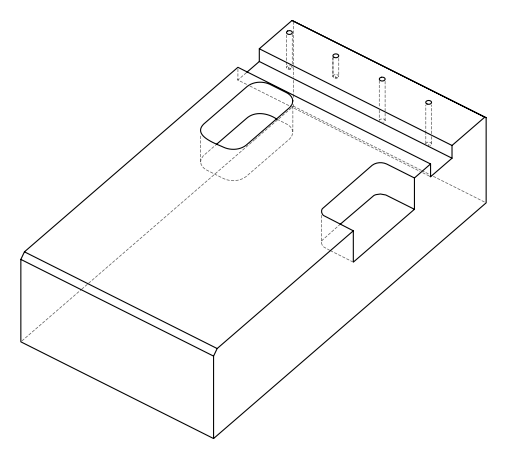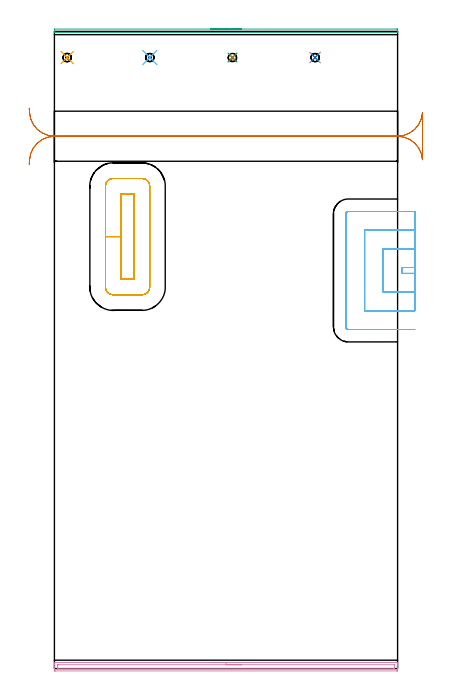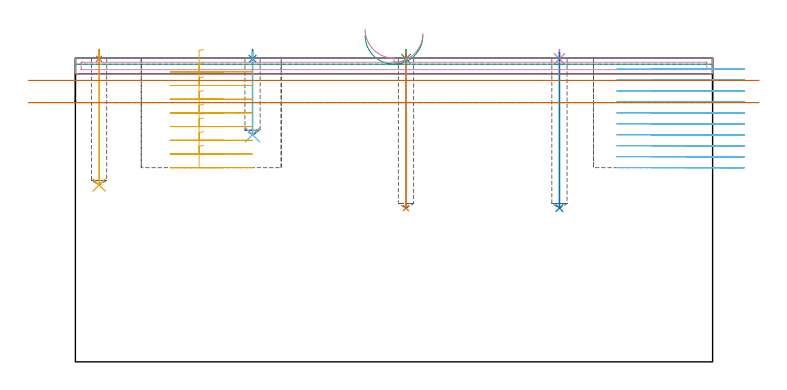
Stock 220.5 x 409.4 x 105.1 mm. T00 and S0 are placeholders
(PLAN: 13 operations, 5 tool changes, 27.8 min)
(1 SPOT_DRILL | STEP1POCKET | NXT0321_9005460120000 | 0.03 min | 0 mm3)
(2 SPOT_DRILL_1 | STEP1POCKET_1 | NXT0321_9005460120000 | 0.03 min | 1 mm3)
(3 SPOT_DRILL_2 | STEP1POCKET_2 | NXT0321_9005460120000 | 0.03 min | 0 mm3)
(4 SPOT_DRILL_3 | STEP1POCKET_3 | NXT0321_9005460120000 | 0.03 min | 0 mm3)
(5 DRILL_BLIND_HOLE_INTO_CENTER | STEP1POCKET | UGT0301_448 | 0.19 min | 929 mm3)
(6 DRILL_BLIND_HOLE_INTO_CENTER_1 | STEP1POCKET_1 | UGT0301_448 | 0.12 min | 551 mm3)
(7 DRILL_BLIND_HOLE_INTO_CENTER_2 | STEP1POCKET_2 | UGT0301_448 | 0.22 min | 1105 mm3)
(8 DRILL_BLIND_HOLE_INTO_CENTER_3 | STEP1POCKET_3 | UGT0301_448 | 0.22 min | 1103 mm3)
(9 AREA_MILL | FG_CHAMFER_SURFACE | UGT0205_001 | 1.91 min | 486 mm3)
(10 AREA_MILL_1 | FG_CHAMFER_SURFACE_1 | UGT0205_001 | 3.72 min | 3215 mm3)
(11 MILL_RECTANGULAR_POCKET | POCKET_RECTANGULAR_STRAIGHT | UGT0201_094 | Follow Part, ap 5, ae 75% | 6.34 min | 166521 mm3)
(12 MILL_SLOT | SLOT_PARTIAL_RECTANGULAR | NXT0201_012 | Follow Part, ap 4, ae 75% | 12.65 min | 141873 mm3)
(13 MILL_RECTANGULAR_SLOT | SLOT_RECTANGULAR | UGT0201_004 | Follow Part, ap 8, ae 75% | 2.33 min | 109021 mm3)
(TOOL NXT0321_9005460120000 | NC Spot Drill, 142deg, 12mm, Carbide, Uncoated | D12 PA142 FL30 Z2)
(TOOL UGT0301_448 | Carbide Drill 5.3 mm | D5.3 PA118 FL52 Z2)
(TOOL UGT0205_001 | Chamfer Mill 20 x 3 x 45 deg. | D20 FL50 Z2)
(TOOL UGT0201_094 | End mill 20 mm | D20 FL38 Z4)
(TOOL NXT0201_012 | ENDMILL 16mm [2P460-1600-NA 1630] | D16 FL38 Z6)
(TOOL UGT0201_004 | End Mill 32 mm | D32 FL53 Z6)
(OP 1 SPOT_DRILL)
G17 G21 G94 G90
T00 M6
G54
G17 G0 G90 X8.2 Y392.6 S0 M3
G43 Z115.1 H0
G94 G81 G98 Z104.872 F250. R108.1
G80
M5
M2
(OP 2 SPOT_DRILL_1)
G17 G21 G94 G90
T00 M6
G54
G17 G0 G90 X61.3 Y392.6 S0 M3
G43 Z115.1 H0
G94 G81 G98 Z104.872 F250. R108.1
G80
M5
M2
(OP 3 SPOT_DRILL_2)
G17 G21 G94 G90
T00 M6
G54
G17 G0 G90 X114.4 Y392.6 S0 M3
G43 Z115.1 H0
G94 G81 G98 Z104.872 F250. R108.1
G80
M5
M2
(OP 4 SPOT_DRILL_3)
G17 G21 G94 G90
T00 M6
G54
G17 G0 G90 X167.5 Y392.6 S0 M3
G43 Z115.1 H0
G94 G81 G98 Z104.872 F250. R108.1
G80
M5
M2
(OP 5 DRILL_BLIND_HOLE_INTO_CENTER)
G17 G21 G94 G90
T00 M6
G54
G17 G0 G90 X8.2 Y392.6 S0 M3
G43 Z115.1 H0
G94 G81 G98 Z61.2 F250. R107.1
G80
M5
M2
(OP 6 DRILL_BLIND_HOLE_INTO_CENTER_1)
G17 G21 G94 G90
T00 M6
G54
G17 G0 G90 X61.3 Y392.6 S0 M3
G43 Z115.1 H0
G94 G81 G98 Z78.6 F250. R107.1
G80
M5
M2
(OP 7 DRILL_BLIND_HOLE_INTO_CENTER_2)
G17 G21 G94 G90
T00 M6
G54
G17 G0 G90 X114.4 Y392.6 S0 M3
G43 Z115.1 H0
G94 G81 G98 Z53.2 F250. R107.1
G80
M5
M2
(OP 8 DRILL_BLIND_HOLE_INTO_CENTER_3)
G17 G21 G94 G90
T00 M6
G54
G17 G0 G90 X167.5 Y392.6 S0 M3
G43 Z115.1 H0
G94 G81 G98 Z53.2 F250. R107.1
G80
M5
M2
(OP 9 AREA_MILL)
G17 G21 G94 G90
T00 M6
G54
G17 G0 G90 X100.25 Y410.9 S1061 M3
G43 Z115.1 H0
Z113.
G94 G1 X100.288 Z112.128 F250.
X100.402 Z111.264
X100.591 Z110.412
X100.853 Z109.58
X101.187 Z108.774
X101.59 Z108.
X102.058 Z107.264
X102.59 Z106.572
X103.179 Z105.929
X103.822 Z105.34
X104.514 Z104.808
X105.25 Z104.34
X106.024 Z103.937
X106.83 Z103.603
X107.662 Z103.341
X108.514 Z103.152
X109.378 Z103.038
X110.25 Z103.
X220.052 Y410.899 Z103.001
X220.353 Y410.896 Z103.004
X220.498 Y410.891 Z103.005
X220.5 Y410.589 Z103.307
Y410.296 Z103.599
Y409.709 Z104.19
Y409.197 Z104.702
X220.493 Y408.849 Z105.042
X220.49 Y408.803 Z105.088
X220.353 Y408.8 Z105.1
X0.147
X0.01 Y408.803 Z105.088
X0.007 Y408.849 Z105.042
X0. Y409.197 Z104.702
Y409.709 Z104.19
Y410.296 Z103.599
Y410.589 Z103.307
X0.002 Y410.891 Z103.005
X0.147 Y410.9 Z103.
X110.25
X111.122 Z103.038
X111.986 Z103.152
X112.838 Z103.341
X113.67 Z103.603
X114.476 Z103.937
X115.25 Z104.34
X115.986 Z104.808
X116.678 Z105.34
X117.321 Z105.929
X117.91 Z106.572
X118.442 Z107.264
X118.91 Z108.
X119.313 Z108.774
X119.647 Z109.58
X119.909 Z110.412
X120.098 Z111.264
X120.212 Z112.128
X120.25 Z113.
G0 Z115.1
M5
M2
(OP 10 AREA_MILL_1)
G17 G21 G94 G90
T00 M6
G54
G17 G0 G90 X100.25 Y3.9 S1061 M3
G43 Z115.1 H0
G94 G1 X100.288 Z114.228 F250.
X100.402 Z113.363
X100.591 Z112.512
X100.853 Z111.68
X101.187 Z110.874
X101.59 Z110.1
X102.058 Z109.364
X102.59 Z108.672
X103.179 Z108.029
X103.822 Z107.439
X104.514 Z106.908
X105.25 Z106.44
X106.024 Z106.037
X106.83 Z105.703
X107.662 Z105.441
X108.514 Z105.252
X109.378 Z105.138
X110.25 Z105.1
X220.357
X220.49 Y3.905 Z105.095
X220.492 Y3.885 Z105.076
X220.5 Y3.578 Z104.777
Y3.108 Z104.307
Y2.526 Z103.721
Y0.467 Z101.664
Y-0.126 Z101.068
Y-0.714 Z100.482
X220.497 Y-1.01 Z100.185
X220.491 Y-1.491 Z99.705
X220.395 Y-1.494 Z99.703
X219.908 Y-1.5 Z99.7
X0.592 Y-1.499 Z99.701
X0.105 Y-1.494 Z99.703
X0.009 Y-1.491 Z99.705
X0. Y-1.01 Z100.185
Y-0.714 Z100.482
Y-0.126 Z101.068
Y0.467 Z101.664
Y0.758 Z101.955
Y2.526 Z103.721
Y3.108 Z104.307
Y3.41 Z104.609
Y3.578 Z104.777
X0.008 Y3.885 Z105.076
X0.01 Y3.905 Z105.095
X0.143 Y3.9 Z105.1
X110.25
Y2.486 Z103.686
X218.344 Y2.485 Z103.685
X218.434 Y2.483 Z103.683
X218.477 Y2.48 Z103.68
X218.49 Y2.478 Z103.678
X218.492 Y2.464 Z103.664
X218.497 Y2.37 Z103.57
X218.5 Y2.154 Z103.354
X218.498 Y0.387 Z101.587
X218.49 Y0.013 Z101.213
X218.487 Y-0.079 Z101.121
X218.443 Y-0.081 Z101.119
X218.337 Y-0.084 Z101.116
X218.124 Y-0.086 Z101.114
X218.084
X2.156 Y-0.085 Z101.115
X2.066 Y-0.083 Z101.117
X2.023 Y-0.08 Z101.12
X2.01 Y-0.078 Z101.122
X2.008 Y-0.064 Z101.136
X2.003 Y0.03 Z101.23
X2. Y0.246 Z101.446
X2.002 Y2.013 Z103.213
X2.01 Y2.387 Z103.587
X2.013 Y2.479 Z103.679
X2.057 Y2.481 Z103.681
X2.163 Y2.484 Z103.684
X2.376 Y2.486 Z103.686
X2.416
X110.25
X111.122 Z103.724
X111.986 Z103.838
X112.838 Z104.026
X113.67 Z104.289
X114.476 Z104.623
X115.25 Z105.025
X115.986 Z105.494
X116.678 Z106.025
X117.321 Z106.615
X117.91 Z107.258
X118.442 Z107.95
X118.91 Z108.686
X119.313 Z109.46
X119.647 Z110.265
X119.909 Z111.098
X120.098 Z111.949
X120.212 Z112.814
X120.25 Z113.686
G0 Z115.1
M5
M2
(OP 11 MILL_RECTANGULAR_POCKET)
G17 G21 G94 G90
T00 M6
G54
G17 G0 G90 X44.327 Y304.9 S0 M3
G43 Z115.1 H0
Z108.1
G94 G1 X42.8 Z107.691 F250.
Y277.55 Z100.362
Y250.2 F500.
X51.2
Y304.9
X42.8
Y277.55
X32.8
Y245.1
G3 X37.7 Y240.2 R4.9
G1 X56.3
G3 X61.2 Y245.1 R4.9
G1 Y310.
G3 X56.3 Y314.9 R4.9
G1 X37.7
G3 X32.8 Y310. R4.9
G1 Y277.55
Y276.55
G0 X44.327 Y304.9 Z103.362
G1 X42.8 Z102.953 F250.
Y277.55 Z95.625
Y250.2 F500.
X51.2
Y304.9
X42.8
Y277.55
X32.8
Y245.1
G3 X37.7 Y240.2 R4.9
G1 X56.3
G3 X61.2 Y245.1 R4.9
G1 Y310.
G3 X56.3 Y314.9 R4.9
G1 X37.7
G3 X32.8 Y310. R4.9
G1 Y277.55
Y276.55
G0 X44.327 Y304.9 Z98.625
G1 X42.8 Z98.216 F250.
Y277.55 Z90.887
Y250.2 F500.
X51.2
Y304.9
X42.8
Y277.55
X32.8
Y245.1
G3 X37.7 Y240.2 R4.9
G1 X56.3
G3 X61.2 Y245.1 R4.9
G1 Y310.
G3 X56.3 Y314.9 R4.9
G1 X37.7
G3 X32.8 Y310. R4.9
G1 Y277.55
Y276.55
G0 X44.327 Y304.9 Z93.887
G1 X42.8 Z93.478 F250.
Y277.55 Z86.15
Y250.2 F500.
X51.2
Y304.9
X42.8
Y277.55
X32.8
Y245.1
G3 X37.7 Y240.2 R4.9
G1 X56.3
G3 X61.2 Y245.1 R4.9
G1 Y310.
G3 X56.3 Y314.9 R4.9
G1 X37.7
G3 X32.8 Y310. R4.9
G1 Y277.55
Y276.55
G0 X44.327 Y304.9 Z89.15
G1 X42.8 Z88.741 F250.
Y277.55 Z81.412
Y250.2 F500.
X51.2
Y304.9
X42.8
Y277.55
X32.8
Y245.1
G3 X37.7 Y240.2 R4.9
G1 X56.3
G3 X61.2 Y245.1 R4.9
G1 Y310.
G3 X56.3 Y314.9 R4.9
G1 X37.7
G3 X32.8 Y310. R4.9
G1 Y277.55
Y276.55
G0 X44.327 Y304.9 Z84.412
G1 X42.8 Z84.003 F250.
Y277.55 Z76.675
Y250.2 F500.
X51.2
Y304.9
X42.8
Y277.55
X32.8
Y245.1
G3 X37.7 Y240.2 R4.9
G1 X56.3
G3 X61.2 Y245.1 R4.9
G1 Y310.
G3 X56.3 Y314.9 R4.9
G1 X37.7
G3 X32.8 Y310. R4.9
G1 Y277.55
Y276.55
G0 X44.327 Y304.9 Z79.675
G1 X42.8 Z79.266 F250.
Y277.55 Z71.937
Y250.2 F500.
X51.2
Y304.9
X42.8
Y277.55
X32.8
Y245.1
G3 X37.7 Y240.2 R4.9
G1 X56.3
G3 X61.2 Y245.1 R4.9
G1 Y310.
G3 X56.3 Y314.9 R4.9
G1 X37.7
G3 X32.8 Y310. R4.9
G1 Y277.55
Y276.55
G0 X44.327 Y304.9 Z74.937
G1 X42.8 Z74.528 F250.
Y277.55 Z67.2
Y250.2 F500.
X51.2
Y304.9
X42.8
Y277.55
X32.8
Y245.1
G3 X37.7 Y240.2 R4.9
G1 X56.3
G3 X61.2 Y245.1 R4.9
G1 Y310.
G3 X56.3 Y314.9 R4.9
G1 X37.7
G3 X32.8 Y310. R4.9
G1 Y277.55
Y276.55
G0 Z115.1
M5
M2
(OP 12 MILL_SLOT)
G17 G21 G94 G90
T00 M6
G54
G17 G0 G90 X231.5 Y257.7 S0 M3
G43 Z115.1 H1
Z101.31
G94 G1 X228.5 F250.
X223.3 F500.
Y253.9
X228.5
X231.5 F250.
Y269.7
X228.5
X211.3 F500.
Y241.9
X228.5
X231.5 F250.
Y281.7
X228.5
X199.3 F500.
Y229.9
X228.5
X231.5 F250.
Y293.7
X228.5
X188.9 F500.
G3 X187.3 Y292.1 R1.6
G1 Y219.5
G3 X188.9 Y217.9 R1.6
G1 X228.5
X231.5 F250.
G0 Y257.7 Z97.52
G1 X228.5
X223.3 F500.
Y253.9
X228.5
X231.5 F250.
Y269.7
X228.5
X211.3 F500.
Y241.9
X228.5
X231.5 F250.
Y281.7
X228.5
X199.3 F500.
Y229.9
X228.5
X231.5 F250.
Y293.7
X228.5
X188.9 F500.
G3 X187.3 Y292.1 R1.6
G1 Y219.5
G3 X188.9 Y217.9 R1.6
G1 X228.5
X231.5 F250.
G0 Y257.7 Z93.73
G1 X228.5
X223.3 F500.
Y253.9
X228.5
X231.5 F250.
Y269.7
X228.5
X211.3 F500.
Y241.9
X228.5
X231.5 F250.
Y281.7
X228.5
X199.3 F500.
Y229.9
X228.5
X231.5 F250.
Y293.7
X228.5
X188.9 F500.
G3 X187.3 Y292.1 R1.6
G1 Y219.5
G3 X188.9 Y217.9 R1.6
G1 X228.5
X231.5 F250.
G0 Y257.7 Z89.94
G1 X228.5
X223.3 F500.
Y253.9
X228.5
X231.5 F250.
Y269.7
X228.5
X211.3 F500.
Y241.9
X228.5
X231.5 F250.
Y281.7
X228.5
X199.3 F500.
Y229.9
X228.5
X231.5 F250.
Y293.7
X228.5
X188.9 F500.
G3 X187.3 Y292.1 R1.6
G1 Y219.5
G3 X188.9 Y217.9 R1.6
G1 X228.5
X231.5 F250.
G0 Y257.7 Z86.15
G1 X228.5
X223.3 F500.
Y253.9
X228.5
X231.5 F250.
Y269.7
X228.5
X211.3 F500.
Y241.9
X228.5
X231.5 F250.
Y281.7
X228.5
X199.3 F500.
Y229.9
X228.5
X231.5 F250.
Y293.7
X228.5
X188.9 F500.
G3 X187.3 Y292.1 R1.6
G1 Y219.5
G3 X188.9 Y217.9 R1.6
G1 X228.5
X231.5 F250.
G0 Y257.7 Z82.36
G1 X228.5
X223.3 F500.
Y253.9
X228.5
X231.5 F250.
Y269.7
X228.5
X211.3 F500.
Y241.9
X228.5
X231.5 F250.
Y281.7
X228.5
X199.3 F500.
Y229.9
X228.5
X231.5 F250.
Y293.7
X228.5
X188.9 F500.
G3 X187.3 Y292.1 R1.6
G1 Y219.5
G3 X188.9 Y217.9 R1.6
G1 X228.5
X231.5 F250.
G0 Y257.7 Z78.57
G1 X228.5
X223.3 F500.
Y253.9
X228.5
X231.5 F250.
Y269.7
X228.5
X211.3 F500.
Y241.9
X228.5
X231.5 F250.
Y281.7
X228.5
X199.3 F500.
Y229.9
X228.5
X231.5 F250.
Y293.7
X228.5
X188.9 F500.
G3 X187.3 Y292.1 R1.6
G1 Y219.5
G3 X188.9 Y217.9 R1.6
G1 X228.5
X231.5 F250.
G0 Y257.7 Z74.78
G1 X228.5
X223.3 F500.
Y253.9
X228.5
X231.5 F250.
Y269.7
X228.5
X211.3 F500.
Y241.9
X228.5
X231.5 F250.
Y281.7
X228.5
X199.3 F500.
Y229.9
X228.5
X231.5 F250.
Y293.7
X228.5
X188.9 F500.
G3 X187.3 Y292.1 R1.6
G1 Y219.5
G3 X188.9 Y217.9 R1.6
G1 X228.5
X231.5 F250.
G0 Y257.7 Z70.99
G1 X228.5
X223.3 F500.
Y253.9
X228.5
X231.5 F250.
Y269.7
X228.5
X211.3 F500.
Y241.9
X228.5
X231.5 F250.
Y281.7
X228.5
X199.3 F500.
Y229.9
X228.5
X231.5 F250.
Y293.7
X228.5
X188.9 F500.
G3 X187.3 Y292.1 R1.6
G1 Y219.5
G3 X188.9 Y217.9 R1.6
G1 X228.5
X231.5 F250.
G0 Y257.7 Z67.2
G1 X228.5
X223.3 F500.
Y253.9
X228.5
X231.5 F250.
Y269.7
X228.5
X211.3 F500.
Y241.9
X228.5
X231.5 F250.
Y281.7
X228.5
X199.3 F500.
Y229.9
X228.5
X231.5 F250.
Y293.7
X228.5
X188.9 F500.
G3 X187.3 Y292.1 R1.6
G1 Y219.5
G3 X188.9 Y217.9 R1.6
G1 X228.5
X231.5 F250.
G0 Z115.1
M5
M2
(OP 13 MILL_RECTANGULAR_SLOT)
G17 G21 G94 G90
T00 M6
G54
G17 G0 G90 X-16.154 Y323.985 S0 M3
G43 Z115.1 H0
Z97.4
G94 G1 X-15.97 Y326.979 F250.
G2 X0. Y342. R16. F500.
G1 X220.5
G2 X236.47 Y326.979 R16.
G1 X236.5
Y357.121
X236.47
G2 X220.5 Y342.1 R16.
G1 X0.
G2 X-15.97 Y357.121 R16.
G1 X-16.154 Y360.115 F250.
G0 Y323.985 Z89.7
G1 X-15.97 Y326.979
G2 X0. Y342. R16. F500.
G1 X220.5
G2 X236.47 Y326.979 R16.
G1 X236.5
Y357.121
X236.47
G2 X220.5 Y342.1 R16.
G1 X0.
G2 X-15.97 Y357.121 R16.
G1 X-16.154 Y360.115 F250.
G0 Z115.1
M5
M2
